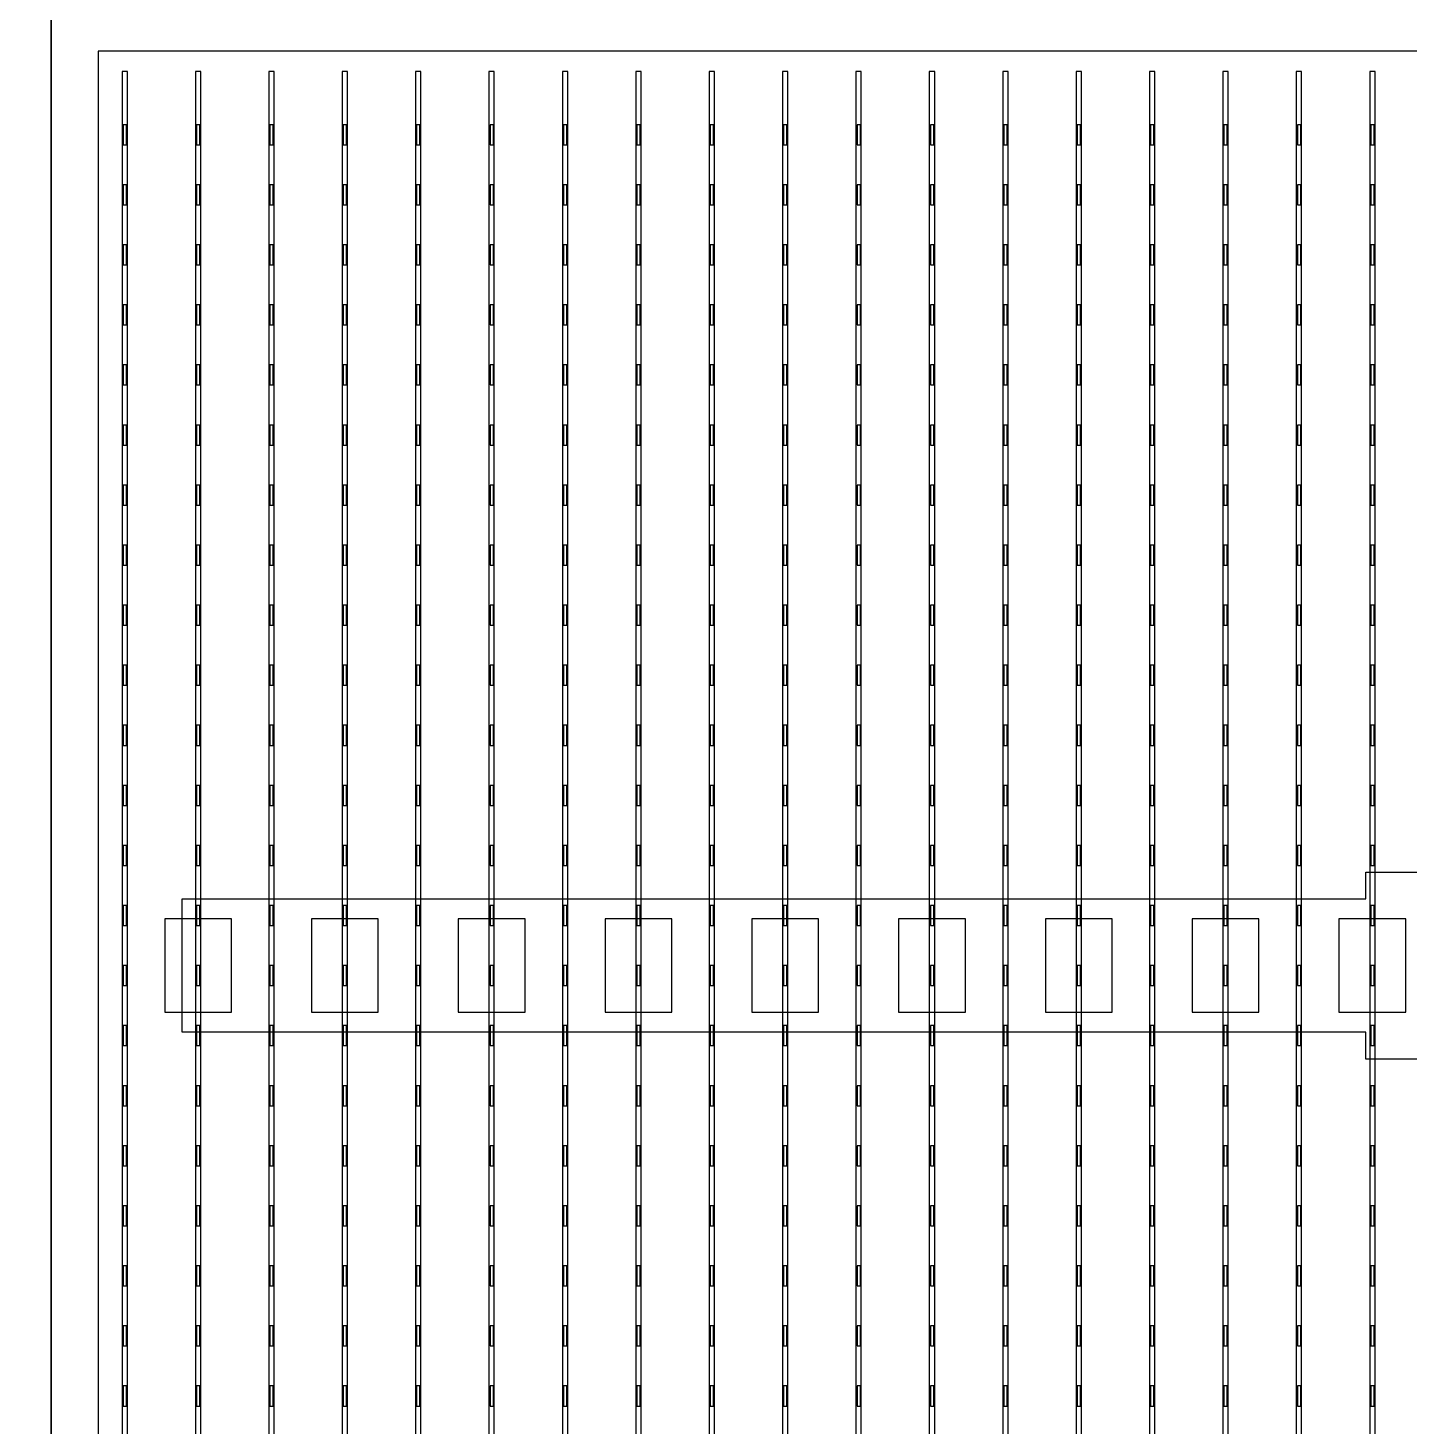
# Model space of a CAD drawing. Header units: millimetres. Extents: x -18 to 142, y -7 to 153.
# Drawn here: x 20.2 to 30.55, y 51.55 to 62.02 of the extents above; entities that cross this region are included whole.
import ezdxf

# ---------------------------------------------------------------- set-up
doc = ezdxf.new("R2010")
doc.units = ezdxf.units.MM
for name, color, linetype in [('BUSBARS', 3, 'Continuous'), ('CELLS', 5, 'Continuous'), ('CONTACT_PADS', 2, 'Continuous'), ('DICING', 4, 'Continuous'), ('FINGERS', 1, 'Continuous'), ('INSULATION', 2, 'Continuous')]:
    doc.layers.add(name, color=color, linetype=linetype)

msp = doc.modelspace()

# ---------------------------------------------------------------- linework, layer by layer
at = {"layer": 'BUSBARS'}
msp.add_lwpolyline([(40.29, 55.5), (40.29, 54.5), (31.42, 54.5), (31.42, 54.3), (30.22, 54.3), (30.22, 54.5), (21.35, 54.5), (21.35, 55.5), (30.22, 55.5), (30.22, 55.7), (31.42, 55.7), (31.42, 55.5), (40.29, 55.5)], close=True, dxfattribs=at)
at = {"layer": 'CELLS'}
for points in [[(20.37, 41.3), (20.37, 62.2), (-0.53, 62.2), (-0.53, 41.3), (20.37, 41.3)], [(41.27, 41.3), (41.27, 62.2), (20.37, 62.2), (20.37, 41.3), (41.27, 41.3)]]:
    msp.add_lwpolyline(points, close=True, dxfattribs=at)
at = {"layer": 'CONTACT_PADS'}
for points in [[(20.933, 61.15), (20.933, 61.3), (20.908, 61.3), (20.908, 61.15), (20.933, 61.15)], [(21.483, 61.15), (21.483, 61.3), (21.458, 61.3), (21.458, 61.15), (21.483, 61.15)], [(22.033, 61.15), (22.033, 61.3), (22.008, 61.3), (22.008, 61.15), (22.033, 61.15)], [(22.583, 61.15), (22.583, 61.3), (22.558, 61.3), (22.558, 61.15), (22.583, 61.15)], [(23.133, 61.15), (23.133, 61.3), (23.108, 61.3), (23.108, 61.15), (23.133, 61.15)], [(23.683, 61.15), (23.683, 61.3), (23.658, 61.3), (23.658, 61.15), (23.683, 61.15)], [(24.233, 61.15), (24.233, 61.3), (24.208, 61.3), (24.208, 61.15), (24.233, 61.15)], [(24.783, 61.15), (24.783, 61.3), (24.758, 61.3), (24.758, 61.15), (24.783, 61.15)], [(25.333, 61.15), (25.333, 61.3), (25.308, 61.3), (25.308, 61.15), (25.333, 61.15)], [(25.883, 61.15), (25.883, 61.3), (25.858, 61.3), (25.858, 61.15), (25.883, 61.15)], [(26.433, 61.15), (26.433, 61.3), (26.408, 61.3), (26.408, 61.15), (26.433, 61.15)], [(26.983, 61.15), (26.983, 61.3), (26.958, 61.3), (26.958, 61.15), (26.983, 61.15)], [(27.533, 61.15), (27.533, 61.3), (27.508, 61.3), (27.508, 61.15), (27.533, 61.15)], [(28.083, 61.15), (28.083, 61.3), (28.058, 61.3), (28.058, 61.15), (28.083, 61.15)], [(28.633, 61.15), (28.633, 61.3), (28.608, 61.3), (28.608, 61.15), (28.633, 61.15)], [(29.183, 61.15), (29.183, 61.3), (29.158, 61.3), (29.158, 61.15), (29.183, 61.15)], [(29.733, 61.15), (29.733, 61.3), (29.708, 61.3), (29.708, 61.15), (29.733, 61.15)], [(30.283, 61.15), (30.283, 61.3), (30.258, 61.3), (30.258, 61.15), (30.283, 61.15)], [(20.933, 60.7), (20.933, 60.85), (20.908, 60.85), (20.908, 60.7), (20.933, 60.7)], [(21.483, 60.7), (21.483, 60.85), (21.458, 60.85), (21.458, 60.7), (21.483, 60.7)], [(22.033, 60.7), (22.033, 60.85), (22.008, 60.85), (22.008, 60.7), (22.033, 60.7)], [(22.583, 60.7), (22.583, 60.85), (22.558, 60.85), (22.558, 60.7), (22.583, 60.7)], [(23.133, 60.7), (23.133, 60.85), (23.108, 60.85), (23.108, 60.7), (23.133, 60.7)], [(23.683, 60.7), (23.683, 60.85), (23.658, 60.85), (23.658, 60.7), (23.683, 60.7)], [(24.233, 60.7), (24.233, 60.85), (24.208, 60.85), (24.208, 60.7), (24.233, 60.7)], [(24.783, 60.7), (24.783, 60.85), (24.758, 60.85), (24.758, 60.7), (24.783, 60.7)], [(25.333, 60.7), (25.333, 60.85), (25.308, 60.85), (25.308, 60.7), (25.333, 60.7)], [(25.883, 60.7), (25.883, 60.85), (25.858, 60.85), (25.858, 60.7), (25.883, 60.7)], [(26.433, 60.7), (26.433, 60.85), (26.408, 60.85), (26.408, 60.7), (26.433, 60.7)], [(26.983, 60.7), (26.983, 60.85), (26.958, 60.85), (26.958, 60.7), (26.983, 60.7)], [(27.533, 60.7), (27.533, 60.85), (27.508, 60.85), (27.508, 60.7), (27.533, 60.7)], [(28.083, 60.7), (28.083, 60.85), (28.058, 60.85), (28.058, 60.7), (28.083, 60.7)], [(28.633, 60.7), (28.633, 60.85), (28.608, 60.85), (28.608, 60.7), (28.633, 60.7)], [(29.183, 60.7), (29.183, 60.85), (29.158, 60.85), (29.158, 60.7), (29.183, 60.7)], [(29.733, 60.7), (29.733, 60.85), (29.708, 60.85), (29.708, 60.7), (29.733, 60.7)], [(30.283, 60.7), (30.283, 60.85), (30.258, 60.85), (30.258, 60.7), (30.283, 60.7)], [(20.933, 60.25), (20.933, 60.4), (20.908, 60.4), (20.908, 60.25), (20.933, 60.25)], [(21.483, 60.25), (21.483, 60.4), (21.458, 60.4), (21.458, 60.25), (21.483, 60.25)], [(22.033, 60.25), (22.033, 60.4), (22.008, 60.4), (22.008, 60.25), (22.033, 60.25)], [(22.583, 60.25), (22.583, 60.4), (22.558, 60.4), (22.558, 60.25), (22.583, 60.25)], [(23.133, 60.25), (23.133, 60.4), (23.108, 60.4), (23.108, 60.25), (23.133, 60.25)], [(23.683, 60.25), (23.683, 60.4), (23.658, 60.4), (23.658, 60.25), (23.683, 60.25)], [(24.233, 60.25), (24.233, 60.4), (24.208, 60.4), (24.208, 60.25), (24.233, 60.25)], [(24.783, 60.25), (24.783, 60.4), (24.758, 60.4), (24.758, 60.25), (24.783, 60.25)], [(25.333, 60.25), (25.333, 60.4), (25.308, 60.4), (25.308, 60.25), (25.333, 60.25)], [(25.883, 60.25), (25.883, 60.4), (25.858, 60.4), (25.858, 60.25), (25.883, 60.25)], [(26.433, 60.25), (26.433, 60.4), (26.408, 60.4), (26.408, 60.25), (26.433, 60.25)], [(26.983, 60.25), (26.983, 60.4), (26.958, 60.4), (26.958, 60.25), (26.983, 60.25)], [(27.533, 60.25), (27.533, 60.4), (27.508, 60.4), (27.508, 60.25), (27.533, 60.25)], [(28.083, 60.25), (28.083, 60.4), (28.058, 60.4), (28.058, 60.25), (28.083, 60.25)], [(28.633, 60.25), (28.633, 60.4), (28.608, 60.4), (28.608, 60.25), (28.633, 60.25)], [(29.183, 60.25), (29.183, 60.4), (29.158, 60.4), (29.158, 60.25), (29.183, 60.25)], [(29.733, 60.25), (29.733, 60.4), (29.708, 60.4), (29.708, 60.25), (29.733, 60.25)], [(30.283, 60.25), (30.283, 60.4), (30.258, 60.4), (30.258, 60.25), (30.283, 60.25)], [(20.933, 59.8), (20.933, 59.95), (20.908, 59.95), (20.908, 59.8), (20.933, 59.8)], [(21.483, 59.8), (21.483, 59.95), (21.458, 59.95), (21.458, 59.8), (21.483, 59.8)], [(22.033, 59.8), (22.033, 59.95), (22.008, 59.95), (22.008, 59.8), (22.033, 59.8)], [(22.583, 59.8), (22.583, 59.95), (22.558, 59.95), (22.558, 59.8), (22.583, 59.8)], [(23.133, 59.8), (23.133, 59.95), (23.108, 59.95), (23.108, 59.8), (23.133, 59.8)], [(23.683, 59.8), (23.683, 59.95), (23.658, 59.95), (23.658, 59.8), (23.683, 59.8)], [(24.233, 59.8), (24.233, 59.95), (24.208, 59.95), (24.208, 59.8), (24.233, 59.8)], [(24.783, 59.8), (24.783, 59.95), (24.758, 59.95), (24.758, 59.8), (24.783, 59.8)], [(25.333, 59.8), (25.333, 59.95), (25.308, 59.95), (25.308, 59.8), (25.333, 59.8)], [(25.883, 59.8), (25.883, 59.95), (25.858, 59.95), (25.858, 59.8), (25.883, 59.8)], [(26.433, 59.8), (26.433, 59.95), (26.408, 59.95), (26.408, 59.8), (26.433, 59.8)], [(26.983, 59.8), (26.983, 59.95), (26.958, 59.95), (26.958, 59.8), (26.983, 59.8)], [(27.533, 59.8), (27.533, 59.95), (27.508, 59.95), (27.508, 59.8), (27.533, 59.8)], [(28.083, 59.8), (28.083, 59.95), (28.058, 59.95), (28.058, 59.8), (28.083, 59.8)], [(28.633, 59.8), (28.633, 59.95), (28.608, 59.95), (28.608, 59.8), (28.633, 59.8)], [(29.183, 59.8), (29.183, 59.95), (29.158, 59.95), (29.158, 59.8), (29.183, 59.8)], [(29.733, 59.8), (29.733, 59.95), (29.708, 59.95), (29.708, 59.8), (29.733, 59.8)], [(30.283, 59.8), (30.283, 59.95), (30.258, 59.95), (30.258, 59.8), (30.283, 59.8)], [(20.933, 59.35), (20.933, 59.5), (20.908, 59.5), (20.908, 59.35), (20.933, 59.35)], [(21.483, 59.35), (21.483, 59.5), (21.458, 59.5), (21.458, 59.35), (21.483, 59.35)], [(22.033, 59.35), (22.033, 59.5), (22.008, 59.5), (22.008, 59.35), (22.033, 59.35)], [(22.583, 59.35), (22.583, 59.5), (22.558, 59.5), (22.558, 59.35), (22.583, 59.35)], [(23.133, 59.35), (23.133, 59.5), (23.108, 59.5), (23.108, 59.35), (23.133, 59.35)], [(23.683, 59.35), (23.683, 59.5), (23.658, 59.5), (23.658, 59.35), (23.683, 59.35)], [(24.233, 59.35), (24.233, 59.5), (24.208, 59.5), (24.208, 59.35), (24.233, 59.35)], [(24.783, 59.35), (24.783, 59.5), (24.758, 59.5), (24.758, 59.35), (24.783, 59.35)], [(25.333, 59.35), (25.333, 59.5), (25.308, 59.5), (25.308, 59.35), (25.333, 59.35)], [(25.883, 59.35), (25.883, 59.5), (25.858, 59.5), (25.858, 59.35), (25.883, 59.35)], [(26.433, 59.35), (26.433, 59.5), (26.408, 59.5), (26.408, 59.35), (26.433, 59.35)], [(26.983, 59.35), (26.983, 59.5), (26.958, 59.5), (26.958, 59.35), (26.983, 59.35)], [(27.533, 59.35), (27.533, 59.5), (27.508, 59.5), (27.508, 59.35), (27.533, 59.35)], [(28.083, 59.35), (28.083, 59.5), (28.058, 59.5), (28.058, 59.35), (28.083, 59.35)], [(28.633, 59.35), (28.633, 59.5), (28.608, 59.5), (28.608, 59.35), (28.633, 59.35)], [(29.183, 59.35), (29.183, 59.5), (29.158, 59.5), (29.158, 59.35), (29.183, 59.35)], [(29.733, 59.35), (29.733, 59.5), (29.708, 59.5), (29.708, 59.35), (29.733, 59.35)], [(30.283, 59.35), (30.283, 59.5), (30.258, 59.5), (30.258, 59.35), (30.283, 59.35)], [(20.933, 58.9), (20.933, 59.05), (20.908, 59.05), (20.908, 58.9), (20.933, 58.9)], [(21.483, 58.9), (21.483, 59.05), (21.458, 59.05), (21.458, 58.9), (21.483, 58.9)], [(22.033, 58.9), (22.033, 59.05), (22.008, 59.05), (22.008, 58.9), (22.033, 58.9)], [(22.583, 58.9), (22.583, 59.05), (22.558, 59.05), (22.558, 58.9), (22.583, 58.9)], [(23.133, 58.9), (23.133, 59.05), (23.108, 59.05), (23.108, 58.9), (23.133, 58.9)], [(23.683, 58.9), (23.683, 59.05), (23.658, 59.05), (23.658, 58.9), (23.683, 58.9)], [(24.233, 58.9), (24.233, 59.05), (24.208, 59.05), (24.208, 58.9), (24.233, 58.9)], [(24.783, 58.9), (24.783, 59.05), (24.758, 59.05), (24.758, 58.9), (24.783, 58.9)], [(25.333, 58.9), (25.333, 59.05), (25.308, 59.05), (25.308, 58.9), (25.333, 58.9)], [(25.883, 58.9), (25.883, 59.05), (25.858, 59.05), (25.858, 58.9), (25.883, 58.9)], [(26.433, 58.9), (26.433, 59.05), (26.408, 59.05), (26.408, 58.9), (26.433, 58.9)], [(26.983, 58.9), (26.983, 59.05), (26.958, 59.05), (26.958, 58.9), (26.983, 58.9)], [(27.533, 58.9), (27.533, 59.05), (27.508, 59.05), (27.508, 58.9), (27.533, 58.9)], [(28.083, 58.9), (28.083, 59.05), (28.058, 59.05), (28.058, 58.9), (28.083, 58.9)], [(28.633, 58.9), (28.633, 59.05), (28.608, 59.05), (28.608, 58.9), (28.633, 58.9)], [(29.183, 58.9), (29.183, 59.05), (29.158, 59.05), (29.158, 58.9), (29.183, 58.9)], [(29.733, 58.9), (29.733, 59.05), (29.708, 59.05), (29.708, 58.9), (29.733, 58.9)], [(30.283, 58.9), (30.283, 59.05), (30.258, 59.05), (30.258, 58.9), (30.283, 58.9)], [(20.933, 58.45), (20.933, 58.6), (20.908, 58.6), (20.908, 58.45), (20.933, 58.45)], [(21.483, 58.45), (21.483, 58.6), (21.458, 58.6), (21.458, 58.45), (21.483, 58.45)], [(22.033, 58.45), (22.033, 58.6), (22.008, 58.6), (22.008, 58.45), (22.033, 58.45)], [(22.583, 58.45), (22.583, 58.6), (22.558, 58.6), (22.558, 58.45), (22.583, 58.45)], [(23.133, 58.45), (23.133, 58.6), (23.108, 58.6), (23.108, 58.45), (23.133, 58.45)], [(23.683, 58.45), (23.683, 58.6), (23.658, 58.6), (23.658, 58.45), (23.683, 58.45)], [(24.233, 58.45), (24.233, 58.6), (24.208, 58.6), (24.208, 58.45), (24.233, 58.45)], [(24.783, 58.45), (24.783, 58.6), (24.758, 58.6), (24.758, 58.45), (24.783, 58.45)], [(25.333, 58.45), (25.333, 58.6), (25.308, 58.6), (25.308, 58.45), (25.333, 58.45)], [(25.883, 58.45), (25.883, 58.6), (25.858, 58.6), (25.858, 58.45), (25.883, 58.45)], [(26.433, 58.45), (26.433, 58.6), (26.408, 58.6), (26.408, 58.45), (26.433, 58.45)], [(26.983, 58.45), (26.983, 58.6), (26.958, 58.6), (26.958, 58.45), (26.983, 58.45)], [(27.533, 58.45), (27.533, 58.6), (27.508, 58.6), (27.508, 58.45), (27.533, 58.45)], [(28.083, 58.45), (28.083, 58.6), (28.058, 58.6), (28.058, 58.45), (28.083, 58.45)], [(28.633, 58.45), (28.633, 58.6), (28.608, 58.6), (28.608, 58.45), (28.633, 58.45)], [(29.183, 58.45), (29.183, 58.6), (29.158, 58.6), (29.158, 58.45), (29.183, 58.45)], [(29.733, 58.45), (29.733, 58.6), (29.708, 58.6), (29.708, 58.45), (29.733, 58.45)], [(30.283, 58.45), (30.283, 58.6), (30.258, 58.6), (30.258, 58.45), (30.283, 58.45)], [(20.933, 58), (20.933, 58.15), (20.908, 58.15), (20.908, 58), (20.933, 58)], [(21.483, 58), (21.483, 58.15), (21.458, 58.15), (21.458, 58), (21.483, 58)], [(22.033, 58), (22.033, 58.15), (22.008, 58.15), (22.008, 58), (22.033, 58)], [(22.583, 58), (22.583, 58.15), (22.558, 58.15), (22.558, 58), (22.583, 58)], [(23.133, 58), (23.133, 58.15), (23.108, 58.15), (23.108, 58), (23.133, 58)], [(23.683, 58), (23.683, 58.15), (23.658, 58.15), (23.658, 58), (23.683, 58)], [(24.233, 58), (24.233, 58.15), (24.208, 58.15), (24.208, 58), (24.233, 58)], [(24.783, 58), (24.783, 58.15), (24.758, 58.15), (24.758, 58), (24.783, 58)], [(25.333, 58), (25.333, 58.15), (25.308, 58.15), (25.308, 58), (25.333, 58)], [(25.883, 58), (25.883, 58.15), (25.858, 58.15), (25.858, 58), (25.883, 58)], [(26.433, 58), (26.433, 58.15), (26.408, 58.15), (26.408, 58), (26.433, 58)], [(26.983, 58), (26.983, 58.15), (26.958, 58.15), (26.958, 58), (26.983, 58)], [(27.533, 58), (27.533, 58.15), (27.508, 58.15), (27.508, 58), (27.533, 58)], [(28.083, 58), (28.083, 58.15), (28.058, 58.15), (28.058, 58), (28.083, 58)], [(28.633, 58), (28.633, 58.15), (28.608, 58.15), (28.608, 58), (28.633, 58)], [(29.183, 58), (29.183, 58.15), (29.158, 58.15), (29.158, 58), (29.183, 58)], [(29.733, 58), (29.733, 58.15), (29.708, 58.15), (29.708, 58), (29.733, 58)], [(30.283, 58), (30.283, 58.15), (30.258, 58.15), (30.258, 58), (30.283, 58)], [(20.933, 57.55), (20.933, 57.7), (20.908, 57.7), (20.908, 57.55), (20.933, 57.55)], [(21.483, 57.55), (21.483, 57.7), (21.458, 57.7), (21.458, 57.55), (21.483, 57.55)], [(22.033, 57.55), (22.033, 57.7), (22.008, 57.7), (22.008, 57.55), (22.033, 57.55)], [(22.583, 57.55), (22.583, 57.7), (22.558, 57.7), (22.558, 57.55), (22.583, 57.55)], [(23.133, 57.55), (23.133, 57.7), (23.108, 57.7), (23.108, 57.55), (23.133, 57.55)], [(23.683, 57.55), (23.683, 57.7), (23.658, 57.7), (23.658, 57.55), (23.683, 57.55)], [(24.233, 57.55), (24.233, 57.7), (24.208, 57.7), (24.208, 57.55), (24.233, 57.55)], [(24.783, 57.55), (24.783, 57.7), (24.758, 57.7), (24.758, 57.55), (24.783, 57.55)], [(25.333, 57.55), (25.333, 57.7), (25.308, 57.7), (25.308, 57.55), (25.333, 57.55)], [(25.883, 57.55), (25.883, 57.7), (25.858, 57.7), (25.858, 57.55), (25.883, 57.55)], [(26.433, 57.55), (26.433, 57.7), (26.408, 57.7), (26.408, 57.55), (26.433, 57.55)], [(26.983, 57.55), (26.983, 57.7), (26.958, 57.7), (26.958, 57.55), (26.983, 57.55)], [(27.533, 57.55), (27.533, 57.7), (27.508, 57.7), (27.508, 57.55), (27.533, 57.55)], [(28.083, 57.55), (28.083, 57.7), (28.058, 57.7), (28.058, 57.55), (28.083, 57.55)], [(28.633, 57.55), (28.633, 57.7), (28.608, 57.7), (28.608, 57.55), (28.633, 57.55)], [(29.183, 57.55), (29.183, 57.7), (29.158, 57.7), (29.158, 57.55), (29.183, 57.55)], [(29.733, 57.55), (29.733, 57.7), (29.708, 57.7), (29.708, 57.55), (29.733, 57.55)], [(30.283, 57.55), (30.283, 57.7), (30.258, 57.7), (30.258, 57.55), (30.283, 57.55)], [(20.933, 57.1), (20.933, 57.25), (20.908, 57.25), (20.908, 57.1), (20.933, 57.1)], [(21.483, 57.1), (21.483, 57.25), (21.458, 57.25), (21.458, 57.1), (21.483, 57.1)], [(22.033, 57.1), (22.033, 57.25), (22.008, 57.25), (22.008, 57.1), (22.033, 57.1)], [(22.583, 57.1), (22.583, 57.25), (22.558, 57.25), (22.558, 57.1), (22.583, 57.1)], [(23.133, 57.1), (23.133, 57.25), (23.108, 57.25), (23.108, 57.1), (23.133, 57.1)], [(23.683, 57.1), (23.683, 57.25), (23.658, 57.25), (23.658, 57.1), (23.683, 57.1)], [(24.233, 57.1), (24.233, 57.25), (24.208, 57.25), (24.208, 57.1), (24.233, 57.1)], [(24.783, 57.1), (24.783, 57.25), (24.758, 57.25), (24.758, 57.1), (24.783, 57.1)], [(25.333, 57.1), (25.333, 57.25), (25.308, 57.25), (25.308, 57.1), (25.333, 57.1)], [(25.883, 57.1), (25.883, 57.25), (25.858, 57.25), (25.858, 57.1), (25.883, 57.1)], [(26.433, 57.1), (26.433, 57.25), (26.408, 57.25), (26.408, 57.1), (26.433, 57.1)], [(26.983, 57.1), (26.983, 57.25), (26.958, 57.25), (26.958, 57.1), (26.983, 57.1)], [(27.533, 57.1), (27.533, 57.25), (27.508, 57.25), (27.508, 57.1), (27.533, 57.1)], [(28.083, 57.1), (28.083, 57.25), (28.058, 57.25), (28.058, 57.1), (28.083, 57.1)], [(28.633, 57.1), (28.633, 57.25), (28.608, 57.25), (28.608, 57.1), (28.633, 57.1)], [(29.183, 57.1), (29.183, 57.25), (29.158, 57.25), (29.158, 57.1), (29.183, 57.1)], [(29.733, 57.1), (29.733, 57.25), (29.708, 57.25), (29.708, 57.1), (29.733, 57.1)], [(30.283, 57.1), (30.283, 57.25), (30.258, 57.25), (30.258, 57.1), (30.283, 57.1)], [(20.933, 56.65), (20.933, 56.8), (20.908, 56.8), (20.908, 56.65), (20.933, 56.65)], [(21.483, 56.65), (21.483, 56.8), (21.458, 56.8), (21.458, 56.65), (21.483, 56.65)], [(22.033, 56.65), (22.033, 56.8), (22.008, 56.8), (22.008, 56.65), (22.033, 56.65)], [(22.583, 56.65), (22.583, 56.8), (22.558, 56.8), (22.558, 56.65), (22.583, 56.65)], [(23.133, 56.65), (23.133, 56.8), (23.108, 56.8), (23.108, 56.65), (23.133, 56.65)], [(23.683, 56.65), (23.683, 56.8), (23.658, 56.8), (23.658, 56.65), (23.683, 56.65)], [(24.233, 56.65), (24.233, 56.8), (24.208, 56.8), (24.208, 56.65), (24.233, 56.65)], [(24.783, 56.65), (24.783, 56.8), (24.758, 56.8), (24.758, 56.65), (24.783, 56.65)], [(25.333, 56.65), (25.333, 56.8), (25.308, 56.8), (25.308, 56.65), (25.333, 56.65)], [(25.883, 56.65), (25.883, 56.8), (25.858, 56.8), (25.858, 56.65), (25.883, 56.65)], [(26.433, 56.65), (26.433, 56.8), (26.408, 56.8), (26.408, 56.65), (26.433, 56.65)], [(26.983, 56.65), (26.983, 56.8), (26.958, 56.8), (26.958, 56.65), (26.983, 56.65)], [(27.533, 56.65), (27.533, 56.8), (27.508, 56.8), (27.508, 56.65), (27.533, 56.65)], [(28.083, 56.65), (28.083, 56.8), (28.058, 56.8), (28.058, 56.65), (28.083, 56.65)], [(28.633, 56.65), (28.633, 56.8), (28.608, 56.8), (28.608, 56.65), (28.633, 56.65)], [(29.183, 56.65), (29.183, 56.8), (29.158, 56.8), (29.158, 56.65), (29.183, 56.65)], [(29.733, 56.65), (29.733, 56.8), (29.708, 56.8), (29.708, 56.65), (29.733, 56.65)], [(30.283, 56.65), (30.283, 56.8), (30.258, 56.8), (30.258, 56.65), (30.283, 56.65)], [(20.933, 56.2), (20.933, 56.35), (20.908, 56.35), (20.908, 56.2), (20.933, 56.2)], [(21.483, 56.2), (21.483, 56.35), (21.458, 56.35), (21.458, 56.2), (21.483, 56.2)], [(22.033, 56.2), (22.033, 56.35), (22.008, 56.35), (22.008, 56.2), (22.033, 56.2)], [(22.583, 56.2), (22.583, 56.35), (22.558, 56.35), (22.558, 56.2), (22.583, 56.2)], [(23.133, 56.2), (23.133, 56.35), (23.108, 56.35), (23.108, 56.2), (23.133, 56.2)], [(23.683, 56.2), (23.683, 56.35), (23.658, 56.35), (23.658, 56.2), (23.683, 56.2)], [(24.233, 56.2), (24.233, 56.35), (24.208, 56.35), (24.208, 56.2), (24.233, 56.2)], [(24.783, 56.2), (24.783, 56.35), (24.758, 56.35), (24.758, 56.2), (24.783, 56.2)], [(25.333, 56.2), (25.333, 56.35), (25.308, 56.35), (25.308, 56.2), (25.333, 56.2)], [(25.883, 56.2), (25.883, 56.35), (25.858, 56.35), (25.858, 56.2), (25.883, 56.2)], [(26.433, 56.2), (26.433, 56.35), (26.408, 56.35), (26.408, 56.2), (26.433, 56.2)], [(26.983, 56.2), (26.983, 56.35), (26.958, 56.35), (26.958, 56.2), (26.983, 56.2)], [(27.533, 56.2), (27.533, 56.35), (27.508, 56.35), (27.508, 56.2), (27.533, 56.2)], [(28.083, 56.2), (28.083, 56.35), (28.058, 56.35), (28.058, 56.2), (28.083, 56.2)], [(28.633, 56.2), (28.633, 56.35), (28.608, 56.35), (28.608, 56.2), (28.633, 56.2)], [(29.183, 56.2), (29.183, 56.35), (29.158, 56.35), (29.158, 56.2), (29.183, 56.2)], [(29.733, 56.2), (29.733, 56.35), (29.708, 56.35), (29.708, 56.2), (29.733, 56.2)], [(30.283, 56.2), (30.283, 56.35), (30.258, 56.35), (30.258, 56.2), (30.283, 56.2)], [(20.933, 55.75), (20.933, 55.9), (20.908, 55.9), (20.908, 55.75), (20.933, 55.75)], [(21.483, 55.75), (21.483, 55.9), (21.458, 55.9), (21.458, 55.75), (21.483, 55.75)], [(22.033, 55.75), (22.033, 55.9), (22.008, 55.9), (22.008, 55.75), (22.033, 55.75)], [(22.583, 55.75), (22.583, 55.9), (22.558, 55.9), (22.558, 55.75), (22.583, 55.75)], [(23.133, 55.75), (23.133, 55.9), (23.108, 55.9), (23.108, 55.75), (23.133, 55.75)], [(23.683, 55.75), (23.683, 55.9), (23.658, 55.9), (23.658, 55.75), (23.683, 55.75)], [(24.233, 55.75), (24.233, 55.9), (24.208, 55.9), (24.208, 55.75), (24.233, 55.75)], [(24.783, 55.75), (24.783, 55.9), (24.758, 55.9), (24.758, 55.75), (24.783, 55.75)], [(25.333, 55.75), (25.333, 55.9), (25.308, 55.9), (25.308, 55.75), (25.333, 55.75)], [(25.883, 55.75), (25.883, 55.9), (25.858, 55.9), (25.858, 55.75), (25.883, 55.75)], [(26.433, 55.75), (26.433, 55.9), (26.408, 55.9), (26.408, 55.75), (26.433, 55.75)], [(26.983, 55.75), (26.983, 55.9), (26.958, 55.9), (26.958, 55.75), (26.983, 55.75)], [(27.533, 55.75), (27.533, 55.9), (27.508, 55.9), (27.508, 55.75), (27.533, 55.75)], [(28.083, 55.75), (28.083, 55.9), (28.058, 55.9), (28.058, 55.75), (28.083, 55.75)], [(28.633, 55.75), (28.633, 55.9), (28.608, 55.9), (28.608, 55.75), (28.633, 55.75)], [(29.183, 55.75), (29.183, 55.9), (29.158, 55.9), (29.158, 55.75), (29.183, 55.75)], [(29.733, 55.75), (29.733, 55.9), (29.708, 55.9), (29.708, 55.75), (29.733, 55.75)], [(30.283, 55.75), (30.283, 55.9), (30.258, 55.9), (30.258, 55.75), (30.283, 55.75)], [(20.933, 55.3), (20.933, 55.45), (20.908, 55.45), (20.908, 55.3), (20.933, 55.3)], [(21.483, 55.3), (21.483, 55.45), (21.458, 55.45), (21.458, 55.3), (21.483, 55.3)], [(22.033, 55.3), (22.033, 55.45), (22.008, 55.45), (22.008, 55.3), (22.033, 55.3)], [(22.583, 55.3), (22.583, 55.45), (22.558, 55.45), (22.558, 55.3), (22.583, 55.3)], [(23.133, 55.3), (23.133, 55.45), (23.108, 55.45), (23.108, 55.3), (23.133, 55.3)], [(23.683, 55.3), (23.683, 55.45), (23.658, 55.45), (23.658, 55.3), (23.683, 55.3)], [(24.233, 55.3), (24.233, 55.45), (24.208, 55.45), (24.208, 55.3), (24.233, 55.3)], [(24.783, 55.3), (24.783, 55.45), (24.758, 55.45), (24.758, 55.3), (24.783, 55.3)], [(25.333, 55.3), (25.333, 55.45), (25.308, 55.45), (25.308, 55.3), (25.333, 55.3)], [(25.883, 55.3), (25.883, 55.45), (25.858, 55.45), (25.858, 55.3), (25.883, 55.3)], [(26.433, 55.3), (26.433, 55.45), (26.408, 55.45), (26.408, 55.3), (26.433, 55.3)], [(26.983, 55.3), (26.983, 55.45), (26.958, 55.45), (26.958, 55.3), (26.983, 55.3)], [(27.533, 55.3), (27.533, 55.45), (27.508, 55.45), (27.508, 55.3), (27.533, 55.3)], [(28.083, 55.3), (28.083, 55.45), (28.058, 55.45), (28.058, 55.3), (28.083, 55.3)], [(28.633, 55.3), (28.633, 55.45), (28.608, 55.45), (28.608, 55.3), (28.633, 55.3)], [(29.183, 55.3), (29.183, 55.45), (29.158, 55.45), (29.158, 55.3), (29.183, 55.3)], [(29.733, 55.3), (29.733, 55.45), (29.708, 55.45), (29.708, 55.3), (29.733, 55.3)], [(30.283, 55.3), (30.283, 55.45), (30.258, 55.45), (30.258, 55.3), (30.283, 55.3)], [(20.933, 54.85), (20.933, 55), (20.908, 55), (20.908, 54.85), (20.933, 54.85)], [(21.483, 54.85), (21.483, 55), (21.458, 55), (21.458, 54.85), (21.483, 54.85)], [(22.033, 54.85), (22.033, 55), (22.008, 55), (22.008, 54.85), (22.033, 54.85)], [(22.583, 54.85), (22.583, 55), (22.558, 55), (22.558, 54.85), (22.583, 54.85)], [(23.133, 54.85), (23.133, 55), (23.108, 55), (23.108, 54.85), (23.133, 54.85)], [(23.683, 54.85), (23.683, 55), (23.658, 55), (23.658, 54.85), (23.683, 54.85)], [(24.233, 54.85), (24.233, 55), (24.208, 55), (24.208, 54.85), (24.233, 54.85)], [(24.783, 54.85), (24.783, 55), (24.758, 55), (24.758, 54.85), (24.783, 54.85)], [(25.333, 54.85), (25.333, 55), (25.308, 55), (25.308, 54.85), (25.333, 54.85)], [(25.883, 54.85), (25.883, 55), (25.858, 55), (25.858, 54.85), (25.883, 54.85)], [(26.433, 54.85), (26.433, 55), (26.408, 55), (26.408, 54.85), (26.433, 54.85)], [(26.983, 54.85), (26.983, 55), (26.958, 55), (26.958, 54.85), (26.983, 54.85)], [(27.533, 54.85), (27.533, 55), (27.508, 55), (27.508, 54.85), (27.533, 54.85)], [(28.083, 54.85), (28.083, 55), (28.058, 55), (28.058, 54.85), (28.083, 54.85)], [(28.633, 54.85), (28.633, 55), (28.608, 55), (28.608, 54.85), (28.633, 54.85)], [(29.183, 54.85), (29.183, 55), (29.158, 55), (29.158, 54.85), (29.183, 54.85)], [(29.733, 54.85), (29.733, 55), (29.708, 55), (29.708, 54.85), (29.733, 54.85)], [(30.283, 54.85), (30.283, 55), (30.258, 55), (30.258, 54.85), (30.283, 54.85)], [(20.933, 54.4), (20.933, 54.55), (20.908, 54.55), (20.908, 54.4), (20.933, 54.4)], [(21.483, 54.4), (21.483, 54.55), (21.458, 54.55), (21.458, 54.4), (21.483, 54.4)], [(22.033, 54.4), (22.033, 54.55), (22.008, 54.55), (22.008, 54.4), (22.033, 54.4)], [(22.583, 54.4), (22.583, 54.55), (22.558, 54.55), (22.558, 54.4), (22.583, 54.4)], [(23.133, 54.4), (23.133, 54.55), (23.108, 54.55), (23.108, 54.4), (23.133, 54.4)], [(23.683, 54.4), (23.683, 54.55), (23.658, 54.55), (23.658, 54.4), (23.683, 54.4)], [(24.233, 54.4), (24.233, 54.55), (24.208, 54.55), (24.208, 54.4), (24.233, 54.4)], [(24.783, 54.4), (24.783, 54.55), (24.758, 54.55), (24.758, 54.4), (24.783, 54.4)], [(25.333, 54.4), (25.333, 54.55), (25.308, 54.55), (25.308, 54.4), (25.333, 54.4)], [(25.883, 54.4), (25.883, 54.55), (25.858, 54.55), (25.858, 54.4), (25.883, 54.4)], [(26.433, 54.4), (26.433, 54.55), (26.408, 54.55), (26.408, 54.4), (26.433, 54.4)], [(26.983, 54.4), (26.983, 54.55), (26.958, 54.55), (26.958, 54.4), (26.983, 54.4)], [(27.533, 54.4), (27.533, 54.55), (27.508, 54.55), (27.508, 54.4), (27.533, 54.4)], [(28.083, 54.4), (28.083, 54.55), (28.058, 54.55), (28.058, 54.4), (28.083, 54.4)], [(28.633, 54.4), (28.633, 54.55), (28.608, 54.55), (28.608, 54.4), (28.633, 54.4)], [(29.183, 54.4), (29.183, 54.55), (29.158, 54.55), (29.158, 54.4), (29.183, 54.4)], [(29.733, 54.4), (29.733, 54.55), (29.708, 54.55), (29.708, 54.4), (29.733, 54.4)], [(30.283, 54.4), (30.283, 54.55), (30.258, 54.55), (30.258, 54.4), (30.283, 54.4)], [(20.933, 53.95), (20.933, 54.1), (20.908, 54.1), (20.908, 53.95), (20.933, 53.95)], [(21.483, 53.95), (21.483, 54.1), (21.458, 54.1), (21.458, 53.95), (21.483, 53.95)], [(22.033, 53.95), (22.033, 54.1), (22.008, 54.1), (22.008, 53.95), (22.033, 53.95)], [(22.583, 53.95), (22.583, 54.1), (22.558, 54.1), (22.558, 53.95), (22.583, 53.95)], [(23.133, 53.95), (23.133, 54.1), (23.108, 54.1), (23.108, 53.95), (23.133, 53.95)], [(23.683, 53.95), (23.683, 54.1), (23.658, 54.1), (23.658, 53.95), (23.683, 53.95)], [(24.233, 53.95), (24.233, 54.1), (24.208, 54.1), (24.208, 53.95), (24.233, 53.95)], [(24.783, 53.95), (24.783, 54.1), (24.758, 54.1), (24.758, 53.95), (24.783, 53.95)], [(25.333, 53.95), (25.333, 54.1), (25.308, 54.1), (25.308, 53.95), (25.333, 53.95)], [(25.883, 53.95), (25.883, 54.1), (25.858, 54.1), (25.858, 53.95), (25.883, 53.95)], [(26.433, 53.95), (26.433, 54.1), (26.408, 54.1), (26.408, 53.95), (26.433, 53.95)], [(26.983, 53.95), (26.983, 54.1), (26.958, 54.1), (26.958, 53.95), (26.983, 53.95)], [(27.533, 53.95), (27.533, 54.1), (27.508, 54.1), (27.508, 53.95), (27.533, 53.95)], [(28.083, 53.95), (28.083, 54.1), (28.058, 54.1), (28.058, 53.95), (28.083, 53.95)], [(28.633, 53.95), (28.633, 54.1), (28.608, 54.1), (28.608, 53.95), (28.633, 53.95)], [(29.183, 53.95), (29.183, 54.1), (29.158, 54.1), (29.158, 53.95), (29.183, 53.95)], [(29.733, 53.95), (29.733, 54.1), (29.708, 54.1), (29.708, 53.95), (29.733, 53.95)], [(30.283, 53.95), (30.283, 54.1), (30.258, 54.1), (30.258, 53.95), (30.283, 53.95)], [(20.933, 53.5), (20.933, 53.65), (20.908, 53.65), (20.908, 53.5), (20.933, 53.5)], [(21.483, 53.5), (21.483, 53.65), (21.458, 53.65), (21.458, 53.5), (21.483, 53.5)], [(22.033, 53.5), (22.033, 53.65), (22.008, 53.65), (22.008, 53.5), (22.033, 53.5)], [(22.583, 53.5), (22.583, 53.65), (22.558, 53.65), (22.558, 53.5), (22.583, 53.5)], [(23.133, 53.5), (23.133, 53.65), (23.108, 53.65), (23.108, 53.5), (23.133, 53.5)], [(23.683, 53.5), (23.683, 53.65), (23.658, 53.65), (23.658, 53.5), (23.683, 53.5)], [(24.233, 53.5), (24.233, 53.65), (24.208, 53.65), (24.208, 53.5), (24.233, 53.5)], [(24.783, 53.5), (24.783, 53.65), (24.758, 53.65), (24.758, 53.5), (24.783, 53.5)], [(25.333, 53.5), (25.333, 53.65), (25.308, 53.65), (25.308, 53.5), (25.333, 53.5)], [(25.883, 53.5), (25.883, 53.65), (25.858, 53.65), (25.858, 53.5), (25.883, 53.5)], [(26.433, 53.5), (26.433, 53.65), (26.408, 53.65), (26.408, 53.5), (26.433, 53.5)], [(26.983, 53.5), (26.983, 53.65), (26.958, 53.65), (26.958, 53.5), (26.983, 53.5)], [(27.533, 53.5), (27.533, 53.65), (27.508, 53.65), (27.508, 53.5), (27.533, 53.5)], [(28.083, 53.5), (28.083, 53.65), (28.058, 53.65), (28.058, 53.5), (28.083, 53.5)], [(28.633, 53.5), (28.633, 53.65), (28.608, 53.65), (28.608, 53.5), (28.633, 53.5)], [(29.183, 53.5), (29.183, 53.65), (29.158, 53.65), (29.158, 53.5), (29.183, 53.5)], [(29.733, 53.5), (29.733, 53.65), (29.708, 53.65), (29.708, 53.5), (29.733, 53.5)], [(30.283, 53.5), (30.283, 53.65), (30.258, 53.65), (30.258, 53.5), (30.283, 53.5)], [(20.933, 53.05), (20.933, 53.2), (20.908, 53.2), (20.908, 53.05), (20.933, 53.05)], [(21.483, 53.05), (21.483, 53.2), (21.458, 53.2), (21.458, 53.05), (21.483, 53.05)], [(22.033, 53.05), (22.033, 53.2), (22.008, 53.2), (22.008, 53.05), (22.033, 53.05)], [(22.583, 53.05), (22.583, 53.2), (22.558, 53.2), (22.558, 53.05), (22.583, 53.05)], [(23.133, 53.05), (23.133, 53.2), (23.108, 53.2), (23.108, 53.05), (23.133, 53.05)], [(23.683, 53.05), (23.683, 53.2), (23.658, 53.2), (23.658, 53.05), (23.683, 53.05)], [(24.233, 53.05), (24.233, 53.2), (24.208, 53.2), (24.208, 53.05), (24.233, 53.05)], [(24.783, 53.05), (24.783, 53.2), (24.758, 53.2), (24.758, 53.05), (24.783, 53.05)], [(25.333, 53.05), (25.333, 53.2), (25.308, 53.2), (25.308, 53.05), (25.333, 53.05)], [(25.883, 53.05), (25.883, 53.2), (25.858, 53.2), (25.858, 53.05), (25.883, 53.05)], [(26.433, 53.05), (26.433, 53.2), (26.408, 53.2), (26.408, 53.05), (26.433, 53.05)], [(26.983, 53.05), (26.983, 53.2), (26.958, 53.2), (26.958, 53.05), (26.983, 53.05)], [(27.533, 53.05), (27.533, 53.2), (27.508, 53.2), (27.508, 53.05), (27.533, 53.05)], [(28.083, 53.05), (28.083, 53.2), (28.058, 53.2), (28.058, 53.05), (28.083, 53.05)], [(28.633, 53.05), (28.633, 53.2), (28.608, 53.2), (28.608, 53.05), (28.633, 53.05)], [(29.183, 53.05), (29.183, 53.2), (29.158, 53.2), (29.158, 53.05), (29.183, 53.05)], [(29.733, 53.05), (29.733, 53.2), (29.708, 53.2), (29.708, 53.05), (29.733, 53.05)], [(30.283, 53.05), (30.283, 53.2), (30.258, 53.2), (30.258, 53.05), (30.283, 53.05)], [(20.933, 52.6), (20.933, 52.75), (20.908, 52.75), (20.908, 52.6), (20.933, 52.6)], [(21.483, 52.6), (21.483, 52.75), (21.458, 52.75), (21.458, 52.6), (21.483, 52.6)], [(22.033, 52.6), (22.033, 52.75), (22.008, 52.75), (22.008, 52.6), (22.033, 52.6)], [(22.583, 52.6), (22.583, 52.75), (22.558, 52.75), (22.558, 52.6), (22.583, 52.6)], [(23.133, 52.6), (23.133, 52.75), (23.108, 52.75), (23.108, 52.6), (23.133, 52.6)], [(23.683, 52.6), (23.683, 52.75), (23.658, 52.75), (23.658, 52.6), (23.683, 52.6)], [(24.233, 52.6), (24.233, 52.75), (24.208, 52.75), (24.208, 52.6), (24.233, 52.6)], [(24.783, 52.6), (24.783, 52.75), (24.758, 52.75), (24.758, 52.6), (24.783, 52.6)], [(25.333, 52.6), (25.333, 52.75), (25.308, 52.75), (25.308, 52.6), (25.333, 52.6)], [(25.883, 52.6), (25.883, 52.75), (25.858, 52.75), (25.858, 52.6), (25.883, 52.6)], [(26.433, 52.6), (26.433, 52.75), (26.408, 52.75), (26.408, 52.6), (26.433, 52.6)], [(26.983, 52.6), (26.983, 52.75), (26.958, 52.75), (26.958, 52.6), (26.983, 52.6)], [(27.533, 52.6), (27.533, 52.75), (27.508, 52.75), (27.508, 52.6), (27.533, 52.6)], [(28.083, 52.6), (28.083, 52.75), (28.058, 52.75), (28.058, 52.6), (28.083, 52.6)], [(28.633, 52.6), (28.633, 52.75), (28.608, 52.75), (28.608, 52.6), (28.633, 52.6)], [(29.183, 52.6), (29.183, 52.75), (29.158, 52.75), (29.158, 52.6), (29.183, 52.6)], [(29.733, 52.6), (29.733, 52.75), (29.708, 52.75), (29.708, 52.6), (29.733, 52.6)], [(30.283, 52.6), (30.283, 52.75), (30.258, 52.75), (30.258, 52.6), (30.283, 52.6)], [(20.933, 52.15), (20.933, 52.3), (20.908, 52.3), (20.908, 52.15), (20.933, 52.15)], [(21.483, 52.15), (21.483, 52.3), (21.458, 52.3), (21.458, 52.15), (21.483, 52.15)], [(22.033, 52.15), (22.033, 52.3), (22.008, 52.3), (22.008, 52.15), (22.033, 52.15)], [(22.583, 52.15), (22.583, 52.3), (22.558, 52.3), (22.558, 52.15), (22.583, 52.15)], [(23.133, 52.15), (23.133, 52.3), (23.108, 52.3), (23.108, 52.15), (23.133, 52.15)], [(23.683, 52.15), (23.683, 52.3), (23.658, 52.3), (23.658, 52.15), (23.683, 52.15)], [(24.233, 52.15), (24.233, 52.3), (24.208, 52.3), (24.208, 52.15), (24.233, 52.15)], [(24.783, 52.15), (24.783, 52.3), (24.758, 52.3), (24.758, 52.15), (24.783, 52.15)], [(25.333, 52.15), (25.333, 52.3), (25.308, 52.3), (25.308, 52.15), (25.333, 52.15)], [(25.883, 52.15), (25.883, 52.3), (25.858, 52.3), (25.858, 52.15), (25.883, 52.15)], [(26.433, 52.15), (26.433, 52.3), (26.408, 52.3), (26.408, 52.15), (26.433, 52.15)], [(26.983, 52.15), (26.983, 52.3), (26.958, 52.3), (26.958, 52.15), (26.983, 52.15)], [(27.533, 52.15), (27.533, 52.3), (27.508, 52.3), (27.508, 52.15), (27.533, 52.15)], [(28.083, 52.15), (28.083, 52.3), (28.058, 52.3), (28.058, 52.15), (28.083, 52.15)], [(28.633, 52.15), (28.633, 52.3), (28.608, 52.3), (28.608, 52.15), (28.633, 52.15)], [(29.183, 52.15), (29.183, 52.3), (29.158, 52.3), (29.158, 52.15), (29.183, 52.15)], [(29.733, 52.15), (29.733, 52.3), (29.708, 52.3), (29.708, 52.15), (29.733, 52.15)], [(30.283, 52.15), (30.283, 52.3), (30.258, 52.3), (30.258, 52.15), (30.283, 52.15)], [(20.933, 51.7), (20.933, 51.85), (20.908, 51.85), (20.908, 51.7), (20.933, 51.7)], [(21.483, 51.7), (21.483, 51.85), (21.458, 51.85), (21.458, 51.7), (21.483, 51.7)], [(22.033, 51.7), (22.033, 51.85), (22.008, 51.85), (22.008, 51.7), (22.033, 51.7)], [(22.583, 51.7), (22.583, 51.85), (22.558, 51.85), (22.558, 51.7), (22.583, 51.7)], [(23.133, 51.7), (23.133, 51.85), (23.108, 51.85), (23.108, 51.7), (23.133, 51.7)], [(23.683, 51.7), (23.683, 51.85), (23.658, 51.85), (23.658, 51.7), (23.683, 51.7)], [(24.233, 51.7), (24.233, 51.85), (24.208, 51.85), (24.208, 51.7), (24.233, 51.7)], [(24.783, 51.7), (24.783, 51.85), (24.758, 51.85), (24.758, 51.7), (24.783, 51.7)], [(25.333, 51.7), (25.333, 51.85), (25.308, 51.85), (25.308, 51.7), (25.333, 51.7)], [(25.883, 51.7), (25.883, 51.85), (25.858, 51.85), (25.858, 51.7), (25.883, 51.7)], [(26.433, 51.7), (26.433, 51.85), (26.408, 51.85), (26.408, 51.7), (26.433, 51.7)], [(26.983, 51.7), (26.983, 51.85), (26.958, 51.85), (26.958, 51.7), (26.983, 51.7)], [(27.533, 51.7), (27.533, 51.85), (27.508, 51.85), (27.508, 51.7), (27.533, 51.7)], [(28.083, 51.7), (28.083, 51.85), (28.058, 51.85), (28.058, 51.7), (28.083, 51.7)], [(28.633, 51.7), (28.633, 51.85), (28.608, 51.85), (28.608, 51.7), (28.633, 51.7)], [(29.183, 51.7), (29.183, 51.85), (29.158, 51.85), (29.158, 51.7), (29.183, 51.7)], [(29.733, 51.7), (29.733, 51.85), (29.708, 51.85), (29.708, 51.7), (29.733, 51.7)], [(30.283, 51.7), (30.283, 51.85), (30.258, 51.85), (30.258, 51.7), (30.283, 51.7)]]:
    msp.add_lwpolyline(points, close=True, dxfattribs=at)
at = {"layer": 'DICING'}
for q in [(20.37, 152.65), (20.37, 152.65), (20.37, 152.65), (20.37, 152.65), (20.37, 152.65), (20.37, 152.65), (20.37, 152.65), (20.37, 152.65), (20.37, 152.65), (20.37, 152.65), (20.37, 152.65), (20.37, 152.65), (20.37, 131.75), (20.37, 131.75), (20.37, 131.75), (20.37, 131.75), (20.37, 131.75), (20.37, 131.75), (20.37, 131.75), (20.37, 131.75), (20.37, 131.75), (20.37, 131.75), (20.37, 131.75), (20.37, 131.75), (20.37, 110.85), (20.37, 110.85), (20.37, 110.85), (20.37, 110.85), (20.37, 110.85), (20.37, 110.85), (20.37, 110.85), (20.37, 110.85), (20.37, 110.85), (20.37, 110.85), (20.37, 110.85), (20.37, 110.85), (20.37, 89.95), (20.37, 89.95), (20.37, 89.95), (20.37, 89.95), (20.37, 89.95), (20.37, 89.95), (20.37, 89.95), (20.37, 89.95), (20.37, 89.95), (20.37, 89.95), (20.37, 89.95), (20.37, 89.95), (20.37, 69.05), (20.37, 69.05), (20.37, 69.05), (20.37, 69.05), (20.37, 69.05), (20.37, 69.05), (20.37, 69.05), (20.37, 69.05), (20.37, 69.05), (20.37, 69.05), (20.37, 69.05), (20.37, 69.05)]:
    msp.add_line((20.37, -7.35), q, dxfattribs=at)
at = {"layer": 'FINGERS'}
for points in [[(20.94, 41.8), (20.94, 61.7), (20.9, 61.7), (20.9, 41.8), (20.94, 41.8)], [(21.49, 41.8), (21.49, 61.7), (21.45, 61.7), (21.45, 41.8), (21.49, 41.8)], [(22.04, 41.8), (22.04, 61.7), (22, 61.7), (22, 41.8), (22.04, 41.8)], [(22.59, 41.8), (22.59, 61.7), (22.55, 61.7), (22.55, 41.8), (22.59, 41.8)], [(23.14, 41.8), (23.14, 61.7), (23.1, 61.7), (23.1, 41.8), (23.14, 41.8)], [(23.69, 41.8), (23.69, 61.7), (23.65, 61.7), (23.65, 41.8), (23.69, 41.8)], [(24.24, 41.8), (24.24, 61.7), (24.2, 61.7), (24.2, 41.8), (24.24, 41.8)], [(24.79, 41.8), (24.79, 61.7), (24.75, 61.7), (24.75, 41.8), (24.79, 41.8)], [(25.34, 41.8), (25.34, 61.7), (25.3, 61.7), (25.3, 41.8), (25.34, 41.8)], [(25.89, 41.8), (25.89, 61.7), (25.85, 61.7), (25.85, 41.8), (25.89, 41.8)], [(26.44, 41.8), (26.44, 61.7), (26.4, 61.7), (26.4, 41.8), (26.44, 41.8)], [(26.99, 41.8), (26.99, 61.7), (26.95, 61.7), (26.95, 41.8), (26.99, 41.8)], [(27.54, 41.8), (27.54, 61.7), (27.5, 61.7), (27.5, 41.8), (27.54, 41.8)], [(28.09, 41.8), (28.09, 61.7), (28.05, 61.7), (28.05, 41.8), (28.09, 41.8)], [(28.64, 41.8), (28.64, 61.7), (28.6, 61.7), (28.6, 41.8), (28.64, 41.8)], [(29.19, 41.8), (29.19, 61.7), (29.15, 61.7), (29.15, 41.8), (29.19, 41.8)], [(29.74, 41.8), (29.74, 61.7), (29.7, 61.7), (29.7, 41.8), (29.74, 41.8)], [(30.29, 41.8), (30.29, 61.7), (30.25, 61.7), (30.25, 41.8), (30.29, 41.8)]]:
    msp.add_lwpolyline(points, close=True, dxfattribs=at)
at = {"layer": 'INSULATION'}
for points in [[(40.92, 41.65), (40.92, 61.85), (20.72, 61.85), (20.72, 41.65), (40.92, 41.65)], [(21.72, 54.65), (21.72, 55.35), (21.22, 55.35), (21.22, 54.65), (21.72, 54.65)], [(22.82, 54.65), (22.82, 55.35), (22.32, 55.35), (22.32, 54.65), (22.82, 54.65)], [(23.92, 54.65), (23.92, 55.35), (23.42, 55.35), (23.42, 54.65), (23.92, 54.65)], [(25.02, 54.65), (25.02, 55.35), (24.52, 55.35), (24.52, 54.65), (25.02, 54.65)], [(26.12, 54.65), (26.12, 55.35), (25.62, 55.35), (25.62, 54.65), (26.12, 54.65)], [(27.22, 54.65), (27.22, 55.35), (26.72, 55.35), (26.72, 54.65), (27.22, 54.65)], [(28.32, 54.65), (28.32, 55.35), (27.82, 55.35), (27.82, 54.65), (28.32, 54.65)], [(29.42, 54.65), (29.42, 55.35), (28.92, 55.35), (28.92, 54.65), (29.42, 54.65)], [(30.52, 54.65), (30.52, 55.35), (30.02, 55.35), (30.02, 54.65), (30.52, 54.65)]]:
    msp.add_lwpolyline(points, close=True, dxfattribs=at)

doc.saveas('drawing.dxf')
